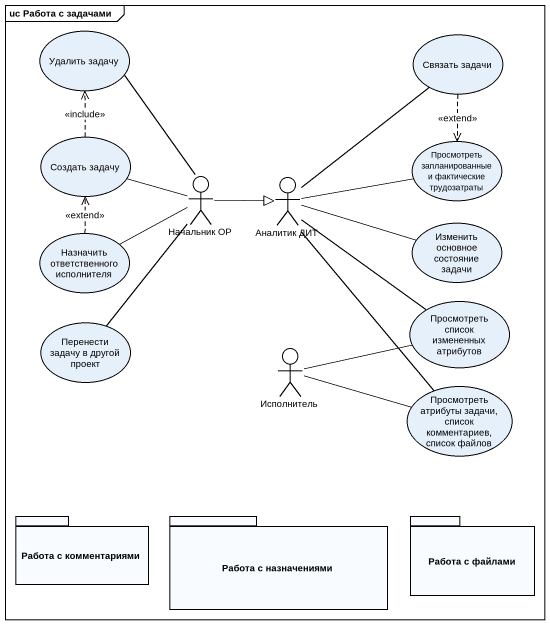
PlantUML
@startuml
mainframe uc Работа с задачами
usecase "Удалить задачу" as Удалить_задачу
usecase "Связать задачи" as Связать_задачи
usecase "Создать задачу" as Создать_задачу
usecase "Просмотреть запланированные и фактические трудозатраты" as Просмотреть_запланированные
actor "Начальник ОР" as Начальник_ОР
actor "Аналитик ДИТ" as Аналитик_ДИТ
usecase "Назначить ответственного исполнителя" as Назначить_ответственного
usecase "Изменить основное состояние задачи" as Изменить_основное_состояние
usecase "Перенести задачу в другой проект" as Перенести_задачу_в_другой
usecase "Просмотреть список измененных атрибутов" as Просмотреть_список
actor Исполнитель
usecase "Просмотреть атрибуты задачи, список комментариев, список файлов" as Просмотреть_атрибуты_задачи
package "Работа с комментариями" as Работа_с_комментариями {
}
package "Работа с назначениями" as Работа_с_назначениями {
}
package "Работа с файлами" as Работа_с_файлами {
}
Связать_задачи ..> Просмотреть_запланированные : <<extend>>
Создать_задачу .up.> Удалить_задачу : <<include>>
Начальник_ОР -up- Удалить_задачу
Начальник_ОР -left- Создать_задачу
Начальник_ОР -right-|> Аналитик_ДИТ
Начальник_ОР -left- Назначить_ответственного
Начальник_ОР -- Перенести_задачу_в_другой
Аналитик_ДИТ -up- Связать_задачи
Аналитик_ДИТ -right- Просмотреть_запланированные
Аналитик_ДИТ -right- Изменить_основное_состояние
Аналитик_ДИТ -- Просмотреть_список
Аналитик_ДИТ -- Просмотреть_атрибуты_задачи
Назначить_ответственного .up.> Создать_задачу : <<extend>>
Исполнитель -right- Просмотреть_список
Исполнитель -right- Просмотреть_атрибуты_задачи
@enduml
